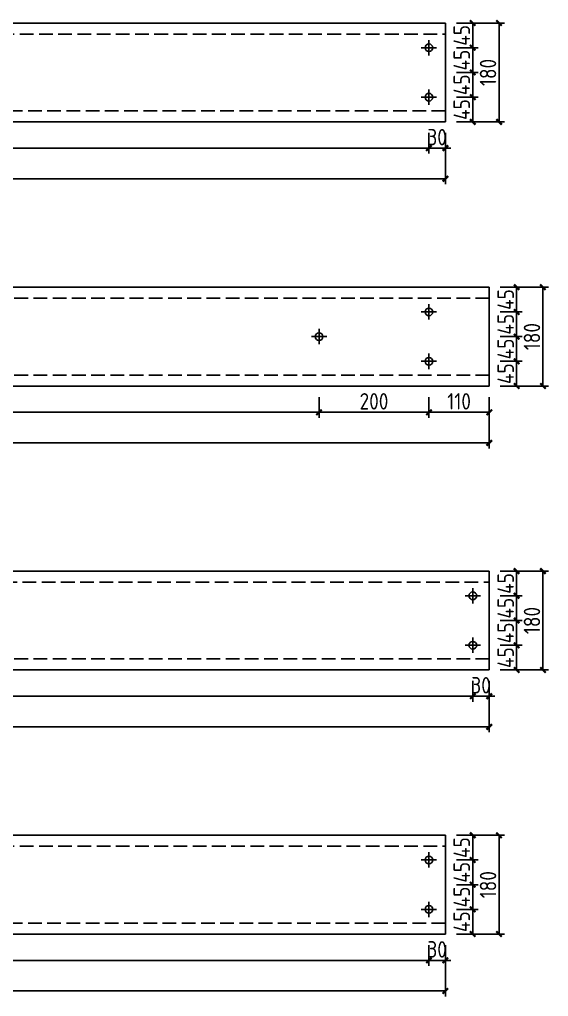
# Model space of a CAD drawing. Extents: x -196983 to 471790, y -783661 to 190401.
# Drawn here: x 277483 to 287115, y -101305 to -83512 of the extents above; entities that cross this region are included whole.
import ezdxf

# ---------------------------------------------------------------- set-up
doc = ezdxf.new("R2010")
doc.units = 0
doc.header["$LTSCALE"] = 1000
doc.header["$MEASUREMENT"] = 0
doc.linetypes.add('DASH', pattern=[0.35, 0.25, -0.1])
doc.layers.add('_TCH_MASK', color=7, linetype='Continuous')
doc.styles.get("Standard").update_dxf_attribs({"font": 'gbenor.shx', "bigfont": 'gbcbig.shx'})
doc.dimstyles.get("Standard").update_dxf_attribs({"dimscale": 100, "dimtxt": 3.5, "dimasz": 1, "dimexe": 2.5, "dimexo": 3, "dimgap": 1.5, "dimtad": 1, "dimdec": 0, "dimzin": 0, "dimdsep": 46, "dimtxsty": 'Standard', "dimblk": 'ARCHTICK', "dimcen": 0.09, "dimadec": 0, "dimazin": 0, "dimtfac": 1, "dimtdec": 0, "dimtix": 1, "dimtmove": 2, "dimatfit": 3, "dimfxl": 1, "dimtolj": 1, "dimtzin": 0, "dimarcsym": 0})

# ---------------------------------------------------------------- blocks, each defined once
blk = doc.blocks.new('_ArchTick')
at = {"color": 0, "linetype": 'ByBlock', "const_width": 0.4}
blk.add_lwpolyline([(-0.5, -0.5), (0.5, 0.5)], dxfattribs=at)
blk = doc.blocks.new('*D988')
at = {"layer": '_TCH_MASK', "color": 0, "lineweight": -2}
for p, q in [((263888, -85576), (263888, -85955)), ((284938, -85576), (284938, -85955)), ((263888, -85855), (284938, -85855))]:
    blk.add_line(p, q, dxfattribs=at)
at = {"layer": 'Defpoints', "color": 0}
for p in [(263888, -85376), (284938, -85376), (284938, -85855)]:
    blk.add_point(p, dxfattribs=at)
at = {"layer": '_TCH_MASK', "color": 0, "lineweight": -2, "xscale": 100, "yscale": 100, "zscale": 100, "rotation": 180}
blk.add_blockref('_ArchTick', (263888, -85855), dxfattribs=at)
at = {"layer": '_TCH_MASK', "color": 0, "lineweight": -2, "xscale": 100, "yscale": 100, "zscale": 100}
blk.add_blockref('_ArchTick', (284938, -85855), dxfattribs=at)
at = {"layer": '_TCH_MASK', "color": 0, "lineweight": 15, "insert": (274413, -85655), "char_height": 300, "attachment_point": 5}
blk.add_mtext('\\A1;2105', dxfattribs=at)
blk = doc.blocks.new('*D990')
at = {"layer": '_TCH_MASK', "color": 0, "lineweight": -2}
for p, q in [((284938, -85576), (284938, -85955)), ((285238, -85576), (285238, -85955)), ((284938, -85855), (284838, -85855)), ((284938, -85855), (285238, -85855)), ((285238, -85855), (285338, -85855))]:
    blk.add_line(p, q, dxfattribs=at)
at = {"layer": 'Defpoints', "color": 0}
for p in [(284938, -85376), (285238, -85376), (285238, -85855)]:
    blk.add_point(p, dxfattribs=at)
at = {"layer": '_TCH_MASK', "color": 0, "lineweight": -2, "xscale": 100, "yscale": 100, "zscale": 100}
blk.add_blockref('_ArchTick', (284938, -85855), dxfattribs=at)
at = {"layer": '_TCH_MASK', "color": 0, "lineweight": -2, "xscale": 100, "yscale": 100, "zscale": 100, "rotation": 180}
blk.add_blockref('_ArchTick', (285238, -85855), dxfattribs=at)
at = {"layer": '_TCH_MASK', "color": 0, "lineweight": 15, "insert": (285088, -85655), "char_height": 300, "attachment_point": 5}
blk.add_mtext('\\A1;30', dxfattribs=at)
blk = doc.blocks.new('*D991')
at = {"layer": '_TCH_MASK', "color": 0, "lineweight": -2}
for p, q in [((216938, -85576), (216938, -86512)), ((285238, -85576), (285238, -86512)), ((285238, -86412), (216938, -86412))]:
    blk.add_line(p, q, dxfattribs=at)
at = {"layer": 'Defpoints', "color": 0}
for p in [(216938, -85376), (285238, -85376), (216938, -86412)]:
    blk.add_point(p, dxfattribs=at)
at = {"layer": '_TCH_MASK', "color": 0, "lineweight": -2, "xscale": 100, "yscale": 100, "zscale": 100, "rotation": 180}
blk.add_blockref('_ArchTick', (216938, -86412), dxfattribs=at)
at = {"layer": '_TCH_MASK', "color": 0, "lineweight": -2, "xscale": 100, "yscale": 100, "zscale": 100}
blk.add_blockref('_ArchTick', (285238, -86412), dxfattribs=at)
at = {"layer": '_TCH_MASK', "color": 0, "lineweight": 15, "insert": (251088, -86212), "char_height": 300, "attachment_point": 5}
blk.add_mtext('\\A1;6830', dxfattribs=at)
blk = doc.blocks.new('*D989')
at = {"layer": '_TCH_MASK', "color": 0, "lineweight": -2}
for p, q in [((285438, -84926), (285836, -84926)), ((285736, -85376), (285736, -84926)), ((285438, -85376), (285836, -85376))]:
    blk.add_line(p, q, dxfattribs=at)
at = {"layer": 'Defpoints', "color": 0}
for p in [(285238, -84926), (285736, -84926), (285238, -85376)]:
    blk.add_point(p, dxfattribs=at)
at = {"layer": '_TCH_MASK', "color": 0, "lineweight": -2, "xscale": 100, "yscale": 100, "zscale": 100}
for p, rotation in [((285736, -84926), 90), ((285736, -85376), 270)]:
    blk.add_blockref('_ArchTick', p, dxfattribs=dict(at, rotation=rotation))
at = {"layer": '_TCH_MASK', "color": 0, "lineweight": 15, "insert": (285536, -85151), "char_height": 300, "attachment_point": 5, "rotation": 90}
blk.add_mtext('\\A1;45', dxfattribs=at)
blk = doc.blocks.new('*D992')
at = {"layer": '_TCH_MASK', "color": 0, "lineweight": -2}
for p, q in [((285438, -84476), (285836, -84476)), ((285736, -84926), (285736, -84476)), ((285438, -84926), (285836, -84926))]:
    blk.add_line(p, q, dxfattribs=at)
at = {"layer": 'Defpoints', "color": 0}
for p in [(285238, -84476), (285736, -84476), (285238, -84926)]:
    blk.add_point(p, dxfattribs=at)
at = {"layer": '_TCH_MASK', "color": 0, "lineweight": -2, "xscale": 100, "yscale": 100, "zscale": 100}
for p, rotation in [((285736, -84476), 90), ((285736, -84926), 270)]:
    blk.add_blockref('_ArchTick', p, dxfattribs=dict(at, rotation=rotation))
at = {"layer": '_TCH_MASK', "color": 0, "lineweight": 15, "insert": (285536, -84701), "char_height": 300, "attachment_point": 5, "rotation": 90}
blk.add_mtext('\\A1;45', dxfattribs=at)
blk = doc.blocks.new('*D993')
at = {"layer": '_TCH_MASK', "color": 0, "lineweight": -2}
for p, q in [((285438, -84026), (285836, -84026)), ((285736, -84476), (285736, -84026)), ((285438, -84476), (285836, -84476))]:
    blk.add_line(p, q, dxfattribs=at)
at = {"layer": 'Defpoints', "color": 0}
for p in [(285238, -84026), (285736, -84026), (285238, -84476)]:
    blk.add_point(p, dxfattribs=at)
at = {"layer": '_TCH_MASK', "color": 0, "lineweight": -2, "xscale": 100, "yscale": 100, "zscale": 100}
for p, rotation in [((285736, -84026), 90), ((285736, -84476), 270)]:
    blk.add_blockref('_ArchTick', p, dxfattribs=dict(at, rotation=rotation))
at = {"layer": '_TCH_MASK', "color": 0, "lineweight": 15, "insert": (285536, -84251), "char_height": 300, "attachment_point": 5, "rotation": 90}
blk.add_mtext('\\A1;45', dxfattribs=at)
blk = doc.blocks.new('*D994')
at = {"layer": '_TCH_MASK', "color": 0, "lineweight": -2}
for p, q in [((285438, -83576), (285836, -83576)), ((285736, -84026), (285736, -83576)), ((285438, -84026), (285836, -84026))]:
    blk.add_line(p, q, dxfattribs=at)
at = {"layer": 'Defpoints', "color": 0}
for p in [(285238, -83576), (285736, -83576), (285238, -84026)]:
    blk.add_point(p, dxfattribs=at)
at = {"layer": '_TCH_MASK', "color": 0, "lineweight": -2, "xscale": 100, "yscale": 100, "zscale": 100}
for p, rotation in [((285736, -83576), 90), ((285736, -84026), 270)]:
    blk.add_blockref('_ArchTick', p, dxfattribs=dict(at, rotation=rotation))
at = {"layer": '_TCH_MASK', "color": 0, "lineweight": 15, "insert": (285536, -83801), "char_height": 300, "attachment_point": 5, "rotation": 90}
blk.add_mtext('\\A1;45', dxfattribs=at)
blk = doc.blocks.new('*D995')
at = {"layer": '_TCH_MASK', "color": 0, "lineweight": -2}
for p, q in [((285438, -83576), (286315, -83576)), ((286215, -83576), (286215, -85376)), ((285438, -85376), (286315, -85376))]:
    blk.add_line(p, q, dxfattribs=at)
at = {"layer": 'Defpoints', "color": 0}
for p in [(285238, -83576), (285238, -85376), (286215, -85376)]:
    blk.add_point(p, dxfattribs=at)
at = {"layer": '_TCH_MASK', "color": 0, "lineweight": -2, "xscale": 100, "yscale": 100, "zscale": 100}
for p, rotation in [((286215, -83576), 90), ((286215, -85376), 270)]:
    blk.add_blockref('_ArchTick', p, dxfattribs=dict(at, rotation=rotation))
at = {"layer": '_TCH_MASK', "color": 0, "lineweight": 15, "insert": (286015, -84476), "char_height": 300, "attachment_point": 5, "rotation": 90}
blk.add_mtext('\\A1;180', dxfattribs=at)
blk = doc.blocks.new('*D1007')
at = {"layer": '_TCH_MASK', "color": 0, "lineweight": -2}
for p, q in [((282938, -90387), (282938, -90766)), ((284938, -90387), (284938, -90766)), ((282938, -90666), (284938, -90666))]:
    blk.add_line(p, q, dxfattribs=at)
at = {"layer": 'Defpoints', "color": 0}
for p in [(282938, -90187), (284938, -90187), (284938, -90666)]:
    blk.add_point(p, dxfattribs=at)
at = {"layer": '_TCH_MASK', "color": 0, "lineweight": -2, "xscale": 100, "yscale": 100, "zscale": 100, "rotation": 180}
blk.add_blockref('_ArchTick', (282938, -90666), dxfattribs=at)
at = {"layer": '_TCH_MASK', "color": 0, "lineweight": -2, "xscale": 100, "yscale": 100, "zscale": 100}
blk.add_blockref('_ArchTick', (284938, -90666), dxfattribs=at)
at = {"layer": '_TCH_MASK', "color": 0, "lineweight": 15, "insert": (283938, -90466), "char_height": 300, "attachment_point": 5}
blk.add_mtext('\\A1;200', dxfattribs=at)
blk = doc.blocks.new('*D1009')
at = {"layer": '_TCH_MASK', "color": 0, "lineweight": -2}
for p, q in [((284938, -90387), (284938, -90766)), ((286038, -90387), (286038, -90766)), ((284938, -90666), (286038, -90666))]:
    blk.add_line(p, q, dxfattribs=at)
at = {"layer": 'Defpoints', "color": 0}
for p in [(284938, -90187), (286038, -90187), (286038, -90666)]:
    blk.add_point(p, dxfattribs=at)
at = {"layer": '_TCH_MASK', "color": 0, "lineweight": -2, "xscale": 100, "yscale": 100, "zscale": 100, "rotation": 180}
blk.add_blockref('_ArchTick', (284938, -90666), dxfattribs=at)
at = {"layer": '_TCH_MASK', "color": 0, "lineweight": -2, "xscale": 100, "yscale": 100, "zscale": 100}
blk.add_blockref('_ArchTick', (286038, -90666), dxfattribs=at)
at = {"layer": '_TCH_MASK', "color": 0, "lineweight": 15, "insert": (285488, -90466), "char_height": 300, "attachment_point": 5}
blk.add_mtext('\\A1;110', dxfattribs=at)
blk = doc.blocks.new('*D1010')
at = {"layer": '_TCH_MASK', "color": 0, "lineweight": -2}
for p, q in [((216138, -90387), (216138, -91323)), ((286038, -90387), (286038, -91323)), ((286038, -91223), (216138, -91223))]:
    blk.add_line(p, q, dxfattribs=at)
at = {"layer": 'Defpoints', "color": 0}
for p in [(216138, -90187), (286038, -90187), (216138, -91223)]:
    blk.add_point(p, dxfattribs=at)
at = {"layer": '_TCH_MASK', "color": 0, "lineweight": -2, "xscale": 100, "yscale": 100, "zscale": 100, "rotation": 180}
blk.add_blockref('_ArchTick', (216138, -91223), dxfattribs=at)
at = {"layer": '_TCH_MASK', "color": 0, "lineweight": -2, "xscale": 100, "yscale": 100, "zscale": 100}
blk.add_blockref('_ArchTick', (286038, -91223), dxfattribs=at)
at = {"layer": '_TCH_MASK', "color": 0, "lineweight": 15, "insert": (251088, -91023), "char_height": 300, "attachment_point": 5}
blk.add_mtext('\\A1;6990', dxfattribs=at)
blk = doc.blocks.new('*D1008')
at = {"layer": '_TCH_MASK', "color": 0, "lineweight": -2}
for p, q in [((286238, -89737), (286636, -89737)), ((286536, -90187), (286536, -89737)), ((286238, -90187), (286636, -90187))]:
    blk.add_line(p, q, dxfattribs=at)
at = {"layer": 'Defpoints', "color": 0}
for p in [(286038, -89737), (286536, -89737), (286038, -90187)]:
    blk.add_point(p, dxfattribs=at)
at = {"layer": '_TCH_MASK', "color": 0, "lineweight": -2, "xscale": 100, "yscale": 100, "zscale": 100}
for p, rotation in [((286536, -89737), 90), ((286536, -90187), 270)]:
    blk.add_blockref('_ArchTick', p, dxfattribs=dict(at, rotation=rotation))
at = {"layer": '_TCH_MASK', "color": 0, "lineweight": 15, "insert": (286336, -89962), "char_height": 300, "attachment_point": 5, "rotation": 90}
blk.add_mtext('\\A1;45', dxfattribs=at)
blk = doc.blocks.new('*D1011')
at = {"layer": '_TCH_MASK', "color": 0, "lineweight": -2}
for p, q in [((286238, -89287), (286636, -89287)), ((286536, -89737), (286536, -89287)), ((286238, -89737), (286636, -89737))]:
    blk.add_line(p, q, dxfattribs=at)
at = {"layer": 'Defpoints', "color": 0}
for p in [(286038, -89287), (286536, -89287), (286038, -89737)]:
    blk.add_point(p, dxfattribs=at)
at = {"layer": '_TCH_MASK', "color": 0, "lineweight": -2, "xscale": 100, "yscale": 100, "zscale": 100}
for p, rotation in [((286536, -89287), 90), ((286536, -89737), 270)]:
    blk.add_blockref('_ArchTick', p, dxfattribs=dict(at, rotation=rotation))
at = {"layer": '_TCH_MASK', "color": 0, "lineweight": 15, "insert": (286336, -89512), "char_height": 300, "attachment_point": 5, "rotation": 90}
blk.add_mtext('\\A1;45', dxfattribs=at)
blk = doc.blocks.new('*D1012')
at = {"layer": '_TCH_MASK', "color": 0, "lineweight": -2}
for p, q in [((286238, -88837), (286636, -88837)), ((286536, -89287), (286536, -88837)), ((286238, -89287), (286636, -89287))]:
    blk.add_line(p, q, dxfattribs=at)
at = {"layer": 'Defpoints', "color": 0}
for p in [(286038, -88837), (286536, -88837), (286038, -89287)]:
    blk.add_point(p, dxfattribs=at)
at = {"layer": '_TCH_MASK', "color": 0, "lineweight": -2, "xscale": 100, "yscale": 100, "zscale": 100}
for p, rotation in [((286536, -88837), 90), ((286536, -89287), 270)]:
    blk.add_blockref('_ArchTick', p, dxfattribs=dict(at, rotation=rotation))
at = {"layer": '_TCH_MASK', "color": 0, "lineweight": 15, "insert": (286336, -89062), "char_height": 300, "attachment_point": 5, "rotation": 90}
blk.add_mtext('\\A1;45', dxfattribs=at)
blk = doc.blocks.new('*D1013')
at = {"layer": '_TCH_MASK', "color": 0, "lineweight": -2}
for p, q in [((286238, -88387), (286636, -88387)), ((286536, -88837), (286536, -88387)), ((286238, -88837), (286636, -88837))]:
    blk.add_line(p, q, dxfattribs=at)
at = {"layer": 'Defpoints', "color": 0}
for p in [(286038, -88387), (286536, -88387), (286038, -88837)]:
    blk.add_point(p, dxfattribs=at)
at = {"layer": '_TCH_MASK', "color": 0, "lineweight": -2, "xscale": 100, "yscale": 100, "zscale": 100}
for p, rotation in [((286536, -88387), 90), ((286536, -88837), 270)]:
    blk.add_blockref('_ArchTick', p, dxfattribs=dict(at, rotation=rotation))
at = {"layer": '_TCH_MASK', "color": 0, "lineweight": 15, "insert": (286336, -88612), "char_height": 300, "attachment_point": 5, "rotation": 90}
blk.add_mtext('\\A1;45', dxfattribs=at)
blk = doc.blocks.new('*D1014')
at = {"layer": '_TCH_MASK', "color": 0, "lineweight": -2}
for p, q in [((286238, -88387), (287115, -88387)), ((287015, -88387), (287015, -90187)), ((286238, -90187), (287115, -90187))]:
    blk.add_line(p, q, dxfattribs=at)
at = {"layer": 'Defpoints', "color": 0}
for p in [(286038, -88387), (286038, -90187), (287015, -90187)]:
    blk.add_point(p, dxfattribs=at)
at = {"layer": '_TCH_MASK', "color": 0, "lineweight": -2, "xscale": 100, "yscale": 100, "zscale": 100}
for p, rotation in [((287015, -88387), 90), ((287015, -90187), 270)]:
    blk.add_blockref('_ArchTick', p, dxfattribs=dict(at, rotation=rotation))
at = {"layer": '_TCH_MASK', "color": 0, "lineweight": 15, "insert": (286815, -89287), "char_height": 300, "attachment_point": 5, "rotation": 90}
blk.add_mtext('\\A1;180', dxfattribs=at)
blk = doc.blocks.new('*D1000')
at = {"layer": '_TCH_MASK', "color": 0, "lineweight": -2}
for p, q in [((263088, -90387), (263088, -90766)), ((282938, -90387), (282938, -90766)), ((263088, -90666), (282938, -90666))]:
    blk.add_line(p, q, dxfattribs=at)
at = {"layer": 'Defpoints', "color": 0}
for p in [(263088, -90187), (282938, -90187), (282938, -90666)]:
    blk.add_point(p, dxfattribs=at)
at = {"layer": '_TCH_MASK', "color": 0, "lineweight": -2, "xscale": 100, "yscale": 100, "zscale": 100, "rotation": 180}
blk.add_blockref('_ArchTick', (263088, -90666), dxfattribs=at)
at = {"layer": '_TCH_MASK', "color": 0, "lineweight": -2, "xscale": 100, "yscale": 100, "zscale": 100}
blk.add_blockref('_ArchTick', (282938, -90666), dxfattribs=at)
at = {"layer": '_TCH_MASK', "color": 0, "lineweight": 15, "insert": (273013, -90466), "char_height": 300, "attachment_point": 5}
blk.add_mtext('\\A1;1985', dxfattribs=at)
blk = doc.blocks.new('*D1037')
at = {"layer": '_TCH_MASK', "color": 0, "lineweight": -2}
for p, q in [((257238, -95558), (257238, -95937)), ((285738, -95558), (285738, -95937)), ((257238, -95837), (285738, -95837))]:
    blk.add_line(p, q, dxfattribs=at)
at = {"layer": 'Defpoints', "color": 0}
for p in [(257238, -95358), (285738, -95358), (285738, -95837)]:
    blk.add_point(p, dxfattribs=at)
at = {"layer": '_TCH_MASK', "color": 0, "lineweight": -2, "xscale": 100, "yscale": 100, "zscale": 100, "rotation": 180}
blk.add_blockref('_ArchTick', (257238, -95837), dxfattribs=at)
at = {"layer": '_TCH_MASK', "color": 0, "lineweight": -2, "xscale": 100, "yscale": 100, "zscale": 100}
blk.add_blockref('_ArchTick', (285738, -95837), dxfattribs=at)
at = {"layer": '_TCH_MASK', "color": 0, "lineweight": 15, "insert": (271488, -95637), "char_height": 300, "attachment_point": 5}
blk.add_mtext('\\A1;2850', dxfattribs=at)
blk = doc.blocks.new('*D1039')
at = {"layer": '_TCH_MASK', "color": 0, "lineweight": -2}
for p, q in [((285738, -95558), (285738, -95937)), ((286038, -95558), (286038, -95937)), ((285738, -95837), (285638, -95837)), ((285738, -95837), (286038, -95837)), ((286038, -95837), (286138, -95837))]:
    blk.add_line(p, q, dxfattribs=at)
at = {"layer": 'Defpoints', "color": 0}
for p in [(285738, -95358), (286038, -95358), (286038, -95837)]:
    blk.add_point(p, dxfattribs=at)
at = {"layer": '_TCH_MASK', "color": 0, "lineweight": -2, "xscale": 100, "yscale": 100, "zscale": 100}
blk.add_blockref('_ArchTick', (285738, -95837), dxfattribs=at)
at = {"layer": '_TCH_MASK', "color": 0, "lineweight": -2, "xscale": 100, "yscale": 100, "zscale": 100, "rotation": 180}
blk.add_blockref('_ArchTick', (286038, -95837), dxfattribs=at)
at = {"layer": '_TCH_MASK', "color": 0, "lineweight": 15, "insert": (285888, -95637), "char_height": 300, "attachment_point": 5}
blk.add_mtext('\\A1;30', dxfattribs=at)
blk = doc.blocks.new('*D1040')
at = {"layer": '_TCH_MASK', "color": 0, "lineweight": -2}
for p, q in [((226088, -95558), (226088, -96494)), ((286038, -95558), (286038, -96494)), ((286038, -96394), (226088, -96394))]:
    blk.add_line(p, q, dxfattribs=at)
at = {"layer": 'Defpoints', "color": 0}
for p in [(226088, -95358), (286038, -95358), (226088, -96394)]:
    blk.add_point(p, dxfattribs=at)
at = {"layer": '_TCH_MASK', "color": 0, "lineweight": -2, "xscale": 100, "yscale": 100, "zscale": 100, "rotation": 180}
blk.add_blockref('_ArchTick', (226088, -96394), dxfattribs=at)
at = {"layer": '_TCH_MASK', "color": 0, "lineweight": -2, "xscale": 100, "yscale": 100, "zscale": 100}
blk.add_blockref('_ArchTick', (286038, -96394), dxfattribs=at)
at = {"layer": '_TCH_MASK', "color": 0, "lineweight": 15, "insert": (256063, -96194), "char_height": 300, "attachment_point": 5}
blk.add_mtext('\\A1;5995', dxfattribs=at)
blk = doc.blocks.new('*D1038')
at = {"layer": '_TCH_MASK', "color": 0, "lineweight": -2}
for p, q in [((286238, -94908), (286636, -94908)), ((286536, -95358), (286536, -94908)), ((286238, -95358), (286636, -95358))]:
    blk.add_line(p, q, dxfattribs=at)
at = {"layer": 'Defpoints', "color": 0}
for p in [(286038, -94908), (286536, -94908), (286038, -95358)]:
    blk.add_point(p, dxfattribs=at)
at = {"layer": '_TCH_MASK', "color": 0, "lineweight": -2, "xscale": 100, "yscale": 100, "zscale": 100}
for p, rotation in [((286536, -94908), 90), ((286536, -95358), 270)]:
    blk.add_blockref('_ArchTick', p, dxfattribs=dict(at, rotation=rotation))
at = {"layer": '_TCH_MASK', "color": 0, "lineweight": 15, "insert": (286336, -95133), "char_height": 300, "attachment_point": 5, "rotation": 90}
blk.add_mtext('\\A1;45', dxfattribs=at)
blk = doc.blocks.new('*D1041')
at = {"layer": '_TCH_MASK', "color": 0, "lineweight": -2}
for p, q in [((286238, -94458), (286636, -94458)), ((286536, -94908), (286536, -94458)), ((286238, -94908), (286636, -94908))]:
    blk.add_line(p, q, dxfattribs=at)
at = {"layer": 'Defpoints', "color": 0}
for p in [(286038, -94458), (286536, -94458), (286038, -94908)]:
    blk.add_point(p, dxfattribs=at)
at = {"layer": '_TCH_MASK', "color": 0, "lineweight": -2, "xscale": 100, "yscale": 100, "zscale": 100}
for p, rotation in [((286536, -94458), 90), ((286536, -94908), 270)]:
    blk.add_blockref('_ArchTick', p, dxfattribs=dict(at, rotation=rotation))
at = {"layer": '_TCH_MASK', "color": 0, "lineweight": 15, "insert": (286336, -94683), "char_height": 300, "attachment_point": 5, "rotation": 90}
blk.add_mtext('\\A1;45', dxfattribs=at)
blk = doc.blocks.new('*D1042')
at = {"layer": '_TCH_MASK', "color": 0, "lineweight": -2}
for p, q in [((286238, -94008), (286636, -94008)), ((286536, -94458), (286536, -94008)), ((286238, -94458), (286636, -94458))]:
    blk.add_line(p, q, dxfattribs=at)
at = {"layer": 'Defpoints', "color": 0}
for p in [(286038, -94008), (286536, -94008), (286038, -94458)]:
    blk.add_point(p, dxfattribs=at)
at = {"layer": '_TCH_MASK', "color": 0, "lineweight": -2, "xscale": 100, "yscale": 100, "zscale": 100}
for p, rotation in [((286536, -94008), 90), ((286536, -94458), 270)]:
    blk.add_blockref('_ArchTick', p, dxfattribs=dict(at, rotation=rotation))
at = {"layer": '_TCH_MASK', "color": 0, "lineweight": 15, "insert": (286336, -94233), "char_height": 300, "attachment_point": 5, "rotation": 90}
blk.add_mtext('\\A1;45', dxfattribs=at)
blk = doc.blocks.new('*D1043')
at = {"layer": '_TCH_MASK', "color": 0, "lineweight": -2}
for p, q in [((286238, -93558), (286636, -93558)), ((286536, -94008), (286536, -93558)), ((286238, -94008), (286636, -94008))]:
    blk.add_line(p, q, dxfattribs=at)
at = {"layer": 'Defpoints', "color": 0}
for p in [(286038, -93558), (286536, -93558), (286038, -94008)]:
    blk.add_point(p, dxfattribs=at)
at = {"layer": '_TCH_MASK', "color": 0, "lineweight": -2, "xscale": 100, "yscale": 100, "zscale": 100}
for p, rotation in [((286536, -93558), 90), ((286536, -94008), 270)]:
    blk.add_blockref('_ArchTick', p, dxfattribs=dict(at, rotation=rotation))
at = {"layer": '_TCH_MASK', "color": 0, "lineweight": 15, "insert": (286336, -93783), "char_height": 300, "attachment_point": 5, "rotation": 90}
blk.add_mtext('\\A1;45', dxfattribs=at)
blk = doc.blocks.new('*D1044')
at = {"layer": '_TCH_MASK', "color": 0, "lineweight": -2}
for p, q in [((286238, -93558), (287115, -93558)), ((287015, -93558), (287015, -95358)), ((286238, -95358), (287115, -95358))]:
    blk.add_line(p, q, dxfattribs=at)
at = {"layer": 'Defpoints', "color": 0}
for p in [(286038, -93558), (286038, -95358), (287015, -95358)]:
    blk.add_point(p, dxfattribs=at)
at = {"layer": '_TCH_MASK', "color": 0, "lineweight": -2, "xscale": 100, "yscale": 100, "zscale": 100}
for p, rotation in [((287015, -93558), 90), ((287015, -95358), 270)]:
    blk.add_blockref('_ArchTick', p, dxfattribs=dict(at, rotation=rotation))
at = {"layer": '_TCH_MASK', "color": 0, "lineweight": 15, "insert": (286815, -94458), "char_height": 300, "attachment_point": 5, "rotation": 90}
blk.add_mtext('\\A1;180', dxfattribs=at)
blk = doc.blocks.new('*D1049')
at = {"layer": '_TCH_MASK', "color": 0, "lineweight": -2}
for p, q in [((258038, -100369), (258038, -100748)), ((284938, -100369), (284938, -100748)), ((258038, -100648), (284938, -100648))]:
    blk.add_line(p, q, dxfattribs=at)
at = {"layer": 'Defpoints', "color": 0}
for p in [(258038, -100169), (284938, -100169), (284938, -100648)]:
    blk.add_point(p, dxfattribs=at)
at = {"layer": '_TCH_MASK', "color": 0, "lineweight": -2, "xscale": 100, "yscale": 100, "zscale": 100, "rotation": 180}
blk.add_blockref('_ArchTick', (258038, -100648), dxfattribs=at)
at = {"layer": '_TCH_MASK', "color": 0, "lineweight": -2, "xscale": 100, "yscale": 100, "zscale": 100}
blk.add_blockref('_ArchTick', (284938, -100648), dxfattribs=at)
at = {"layer": '_TCH_MASK', "color": 0, "lineweight": 15, "insert": (271488, -100448), "char_height": 300, "attachment_point": 5}
blk.add_mtext('\\A1;2690', dxfattribs=at)
blk = doc.blocks.new('*D1052')
at = {"layer": '_TCH_MASK', "color": 0, "lineweight": -2}
for p, q in [((284938, -100369), (284938, -100748)), ((285238, -100369), (285238, -100748)), ((284938, -100648), (284838, -100648)), ((284938, -100648), (285238, -100648)), ((285238, -100648), (285338, -100648))]:
    blk.add_line(p, q, dxfattribs=at)
at = {"layer": 'Defpoints', "color": 0}
for p in [(284938, -100169), (285238, -100169), (285238, -100648)]:
    blk.add_point(p, dxfattribs=at)
at = {"layer": '_TCH_MASK', "color": 0, "lineweight": -2, "xscale": 100, "yscale": 100, "zscale": 100}
blk.add_blockref('_ArchTick', (284938, -100648), dxfattribs=at)
at = {"layer": '_TCH_MASK', "color": 0, "lineweight": -2, "xscale": 100, "yscale": 100, "zscale": 100, "rotation": 180}
blk.add_blockref('_ArchTick', (285238, -100648), dxfattribs=at)
at = {"layer": '_TCH_MASK', "color": 0, "lineweight": 15, "insert": (285088, -100448), "char_height": 300, "attachment_point": 5}
blk.add_mtext('\\A1;30', dxfattribs=at)
blk = doc.blocks.new('*D1053')
at = {"layer": '_TCH_MASK', "color": 0, "lineweight": -2}
for p, q in [((224288, -100369), (224288, -101305)), ((285238, -100369), (285238, -101305)), ((285238, -101205), (224288, -101205))]:
    blk.add_line(p, q, dxfattribs=at)
at = {"layer": 'Defpoints', "color": 0}
for p in [(224288, -100169), (285238, -100169), (224288, -101205)]:
    blk.add_point(p, dxfattribs=at)
at = {"layer": '_TCH_MASK', "color": 0, "lineweight": -2, "xscale": 100, "yscale": 100, "zscale": 100, "rotation": 180}
blk.add_blockref('_ArchTick', (224288, -101205), dxfattribs=at)
at = {"layer": '_TCH_MASK', "color": 0, "lineweight": -2, "xscale": 100, "yscale": 100, "zscale": 100}
blk.add_blockref('_ArchTick', (285238, -101205), dxfattribs=at)
at = {"layer": '_TCH_MASK', "color": 0, "lineweight": 15, "insert": (254763, -101005), "char_height": 300, "attachment_point": 5}
blk.add_mtext('\\A1;6095', dxfattribs=at)
blk = doc.blocks.new('*D1050')
at = {"layer": '_TCH_MASK', "color": 0, "lineweight": -2}
for p, q in [((285438, -99719), (285836, -99719)), ((285736, -100169), (285736, -99719)), ((285438, -100169), (285836, -100169))]:
    blk.add_line(p, q, dxfattribs=at)
at = {"layer": 'Defpoints', "color": 0}
for p in [(285238, -99719), (285736, -99719), (285238, -100169)]:
    blk.add_point(p, dxfattribs=at)
at = {"layer": '_TCH_MASK', "color": 0, "lineweight": -2, "xscale": 100, "yscale": 100, "zscale": 100}
for p, rotation in [((285736, -99719), 90), ((285736, -100169), 270)]:
    blk.add_blockref('_ArchTick', p, dxfattribs=dict(at, rotation=rotation))
at = {"layer": '_TCH_MASK', "color": 0, "lineweight": 15, "insert": (285536, -99944), "char_height": 300, "attachment_point": 5, "rotation": 90}
blk.add_mtext('\\A1;45', dxfattribs=at)
blk = doc.blocks.new('*D1054')
at = {"layer": '_TCH_MASK', "color": 0, "lineweight": -2}
for p, q in [((285438, -99269), (285836, -99269)), ((285736, -99719), (285736, -99269)), ((285438, -99719), (285836, -99719))]:
    blk.add_line(p, q, dxfattribs=at)
at = {"layer": 'Defpoints', "color": 0}
for p in [(285238, -99269), (285736, -99269), (285238, -99719)]:
    blk.add_point(p, dxfattribs=at)
at = {"layer": '_TCH_MASK', "color": 0, "lineweight": -2, "xscale": 100, "yscale": 100, "zscale": 100}
for p, rotation in [((285736, -99269), 90), ((285736, -99719), 270)]:
    blk.add_blockref('_ArchTick', p, dxfattribs=dict(at, rotation=rotation))
at = {"layer": '_TCH_MASK', "color": 0, "lineweight": 15, "insert": (285536, -99494), "char_height": 300, "attachment_point": 5, "rotation": 90}
blk.add_mtext('\\A1;45', dxfattribs=at)
blk = doc.blocks.new('*D1055')
at = {"layer": '_TCH_MASK', "color": 0, "lineweight": -2}
for p, q in [((285438, -98819), (285836, -98819)), ((285736, -99269), (285736, -98819)), ((285438, -99269), (285836, -99269))]:
    blk.add_line(p, q, dxfattribs=at)
at = {"layer": 'Defpoints', "color": 0}
for p in [(285238, -98819), (285736, -98819), (285238, -99269)]:
    blk.add_point(p, dxfattribs=at)
at = {"layer": '_TCH_MASK', "color": 0, "lineweight": -2, "xscale": 100, "yscale": 100, "zscale": 100}
for p, rotation in [((285736, -98819), 90), ((285736, -99269), 270)]:
    blk.add_blockref('_ArchTick', p, dxfattribs=dict(at, rotation=rotation))
at = {"layer": '_TCH_MASK', "color": 0, "lineweight": 15, "insert": (285536, -99044), "char_height": 300, "attachment_point": 5, "rotation": 90}
blk.add_mtext('\\A1;45', dxfattribs=at)
blk = doc.blocks.new('*D1056')
at = {"layer": '_TCH_MASK', "color": 0, "lineweight": -2}
for p, q in [((285438, -98369), (285836, -98369)), ((285736, -98819), (285736, -98369)), ((285438, -98819), (285836, -98819))]:
    blk.add_line(p, q, dxfattribs=at)
at = {"layer": 'Defpoints', "color": 0}
for p in [(285238, -98369), (285736, -98369), (285238, -98819)]:
    blk.add_point(p, dxfattribs=at)
at = {"layer": '_TCH_MASK', "color": 0, "lineweight": -2, "xscale": 100, "yscale": 100, "zscale": 100}
for p, rotation in [((285736, -98369), 90), ((285736, -98819), 270)]:
    blk.add_blockref('_ArchTick', p, dxfattribs=dict(at, rotation=rotation))
at = {"layer": '_TCH_MASK', "color": 0, "lineweight": 15, "insert": (285536, -98594), "char_height": 300, "attachment_point": 5, "rotation": 90}
blk.add_mtext('\\A1;45', dxfattribs=at)
blk = doc.blocks.new('*D1057')
at = {"layer": '_TCH_MASK', "color": 0, "lineweight": -2}
for p, q in [((285438, -98369), (286315, -98369)), ((286215, -98369), (286215, -100169)), ((285438, -100169), (286315, -100169))]:
    blk.add_line(p, q, dxfattribs=at)
at = {"layer": 'Defpoints', "color": 0}
for p in [(285238, -98369), (285238, -100169), (286215, -100169)]:
    blk.add_point(p, dxfattribs=at)
at = {"layer": '_TCH_MASK', "color": 0, "lineweight": -2, "xscale": 100, "yscale": 100, "zscale": 100}
for p, rotation in [((286215, -98369), 90), ((286215, -100169), 270)]:
    blk.add_blockref('_ArchTick', p, dxfattribs=dict(at, rotation=rotation))
at = {"layer": '_TCH_MASK', "color": 0, "lineweight": 15, "insert": (286015, -99269), "char_height": 300, "attachment_point": 5, "rotation": 90}
blk.add_mtext('\\A1;180', dxfattribs=at)

msp = doc.modelspace()

# ---------------------------------------------------------------- linework, layer by layer
at = {"color": 3}
for p, q in [((216937.8, -83576.4), (285237.8, -83576.4)), ((285237.8, -83576.4), (285237.8, -85376.4)), ((285237.8, -85376.4), (216937.8, -85376.4)), ((216137.8, -88387.2), (286037.8, -88387.2)), ((286037.8, -88387.2), (286037.8, -90187.2)), ((286037.8, -90187.2), (216137.8, -90187.2)), ((226087.8, -93558), (286037.8, -93558)), ((286037.8, -93558), (286037.8, -95358)), ((286037.8, -95358), (226087.8, -95358)), ((224287.8, -98368.8), (285237.8, -98368.8)), ((285237.8, -98368.8), (285237.8, -100168.8)), ((285237.8, -100168.8), (224287.8, -100168.8))]:
    msp.add_line(p, q, dxfattribs=at)
at = {"color": 3, "linetype": 'DASH'}
for p, q in [((216937.8, -83776.4), (285237.8, -83776.4)), ((285237.8, -85176.4), (216937.8, -85176.4)), ((216137.8, -88587.2), (286037.8, -88587.2)), ((286037.8, -89987.2), (216137.8, -89987.2)), ((226087.8, -93758), (286037.8, -93758)), ((286037.8, -95158), (226087.8, -95158)), ((224287.8, -98568.8), (285237.8, -98568.8)), ((285237.8, -99968.8), (224287.8, -99968.8))]:
    msp.add_line(p, q, dxfattribs=at)
at = {"color": 1}
for p, q in [((284937.8, -83886.4), (284937.8, -84166.4)), ((284797.8, -84026.4), (285077.8, -84026.4)), ((284937.8, -84786.4), (284937.8, -85066.4)), ((284797.8, -84926.4), (285077.8, -84926.4)), ((284937.8, -88697.2), (284937.8, -88977.2)), ((284797.8, -88837.2), (285077.8, -88837.2)), ((282797.8, -89287.2), (283077.8, -89287.2)), ((282937.8, -89147.2), (282937.8, -89427.2)), ((284937.8, -89597.2), (284937.8, -89877.2)), ((284797.8, -89737.2), (285077.8, -89737.2)), ((285737.8, -93868), (285737.8, -94148)), ((285597.8, -94008), (285877.8, -94008)), ((285737.8, -94768), (285737.8, -95048)), ((285597.8, -94908), (285877.8, -94908)), ((284937.8, -98678.8), (284937.8, -98958.8)), ((284797.8, -98818.8), (285077.8, -98818.8)), ((284937.8, -99578.8), (284937.8, -99858.8)), ((284797.8, -99718.8), (285077.8, -99718.8))]:
    msp.add_line(p, q, dxfattribs=at)
for centre in [(284937.8, -84026.4), (284937.8, -84926.4), (284937.8, -88837.2), (282937.8, -89287.2), (284937.8, -89737.2), (285737.8, -94008), (285737.8, -94908), (284937.8, -98818.8), (284937.8, -99718.8)]:
    msp.add_circle(centre, 70, dxfattribs=at)

# ---------------------------------------------------------------- dimensions: what is measured, and where the dimension line sits
at = {"layer": '_TCH_MASK', "lineweight": 15}
for base, p1, p2, picture, middle in [((285736.2, -83576.4), (285237.8, -84026.4), (285237.8, -83576.4), '*D994', (285536.2, -83801.4)), ((286215.4, -85376.4), (285237.8, -83576.4), (285237.8, -85376.4), '*D995', (286015.4, -84476.4)), ((285736.2, -84026.4), (285237.8, -84476.4), (285237.8, -84026.4), '*D993', (285536.2, -84251.4)), ((285736.2, -84476.4), (285237.8, -84926.4), (285237.8, -84476.4), '*D992', (285536.2, -84701.4)), ((285736.2, -84926.4), (285237.8, -85376.4), (285237.8, -84926.4), '*D989', (285536.2, -85151.4)), ((286536.2, -88387.2), (286037.8, -88837.2), (286037.8, -88387.2), '*D1013', (286336.2, -88612.2)), ((287015.4, -90187.2), (286037.8, -88387.2), (286037.8, -90187.2), '*D1014', (286815.4, -89287.2)), ((286536.2, -88837.2), (286037.8, -89287.2), (286037.8, -88837.2), '*D1012', (286336.2, -89062.2)), ((286536.2, -89287.2), (286037.8, -89737.2), (286037.8, -89287.2), '*D1011', (286336.2, -89512.2)), ((286536.2, -89737.2), (286037.8, -90187.2), (286037.8, -89737.2), '*D1008', (286336.2, -89962.2)), ((286536.2, -93558), (286037.8, -94008), (286037.8, -93558), '*D1043', (286336.2, -93783)), ((287015.4, -95358), (286037.8, -93558), (286037.8, -95358), '*D1044', (286815.4, -94458)), ((286536.2, -94008), (286037.8, -94458), (286037.8, -94008), '*D1042', (286336.2, -94233)), ((286536.2, -94458), (286037.8, -94908), (286037.8, -94458), '*D1041', (286336.2, -94683)), ((286536.2, -94908), (286037.8, -95358), (286037.8, -94908), '*D1038', (286336.2, -95133)), ((285736.2, -98368.8), (285237.8, -98818.8), (285237.8, -98368.8), '*D1056', (285536.2, -98593.8)), ((286215.4, -100168.8), (285237.8, -98368.8), (285237.8, -100168.8), '*D1057', (286015.4, -99268.8)), ((285736.2, -98818.8), (285237.8, -99268.8), (285237.8, -98818.8), '*D1055', (285536.2, -99043.8)), ((285736.2, -99268.8), (285237.8, -99718.8), (285237.8, -99268.8), '*D1054', (285536.2, -99493.8)), ((285736.2, -99718.8), (285237.8, -100168.8), (285237.8, -99718.8), '*D1050', (285536.2, -99943.8))]:
    dim = msp.add_linear_dim(base=base, p1=p1, p2=p2, angle=90, dimstyle='Standard', override={"dimtxt": 3, "dimexe": 1, "dimexo": 2, "dimgap": 0.5, "dimlfac": 0.1}, dxfattribs=at)
    dim.commit()
    dim.dimension.update_dxf_attribs({"geometry": picture, "text_midpoint": middle})
for base, p1, p2, picture, middle in [((216937.8, -86412.5), (285237.8, -85376.4), (216937.8, -85376.4), '*D991', (251087.8, -86212.5)), ((284937.8, -85855.3), (263887.8, -85376.4), (284937.8, -85376.4), '*D988', (274412.8, -85655.3)), ((285237.8, -85855.3), (284937.8, -85376.4), (285237.8, -85376.4), '*D990', (285087.8, -85655.3)), ((216137.8, -91223.3), (286037.8, -90187.2), (216137.8, -90187.2), '*D1010', (251087.8, -91023.3)), ((282937.8, -90666.1), (263087.8, -90187.2), (282937.8, -90187.2), '*D1000', (273012.8, -90466.1)), ((284937.8, -90666.1), (282937.8, -90187.2), (284937.8, -90187.2), '*D1007', (283937.8, -90466.1)), ((286037.8, -90666.1), (284937.8, -90187.2), (286037.8, -90187.2), '*D1009', (285487.8, -90466.1)), ((226087.8, -96394.1), (286037.8, -95358), (226087.8, -95358), '*D1040', (256062.8, -96194.1)), ((285737.8, -95836.9), (257237.8, -95358), (285737.8, -95358), '*D1037', (271487.8, -95636.9)), ((286037.8, -95836.9), (285737.8, -95358), (286037.8, -95358), '*D1039', (285887.8, -95636.9)), ((224287.8, -101204.9), (285237.8, -100168.8), (224287.8, -100168.8), '*D1053', (254762.8, -101004.9)), ((284937.8, -100647.7), (258037.8, -100168.8), (284937.8, -100168.8), '*D1049', (271487.8, -100447.7)), ((285237.8, -100647.7), (284937.8, -100168.8), (285237.8, -100168.8), '*D1052', (285087.8, -100447.7))]:
    dim = msp.add_linear_dim(base=base, p1=p1, p2=p2, dimstyle='Standard', override={"dimtxt": 3, "dimexe": 1, "dimexo": 2, "dimgap": 0.5, "dimlfac": 0.1}, dxfattribs=at)
    dim.commit()
    dim.dimension.update_dxf_attribs({"geometry": picture, "text_midpoint": middle})

doc.saveas('drawing.dxf')
